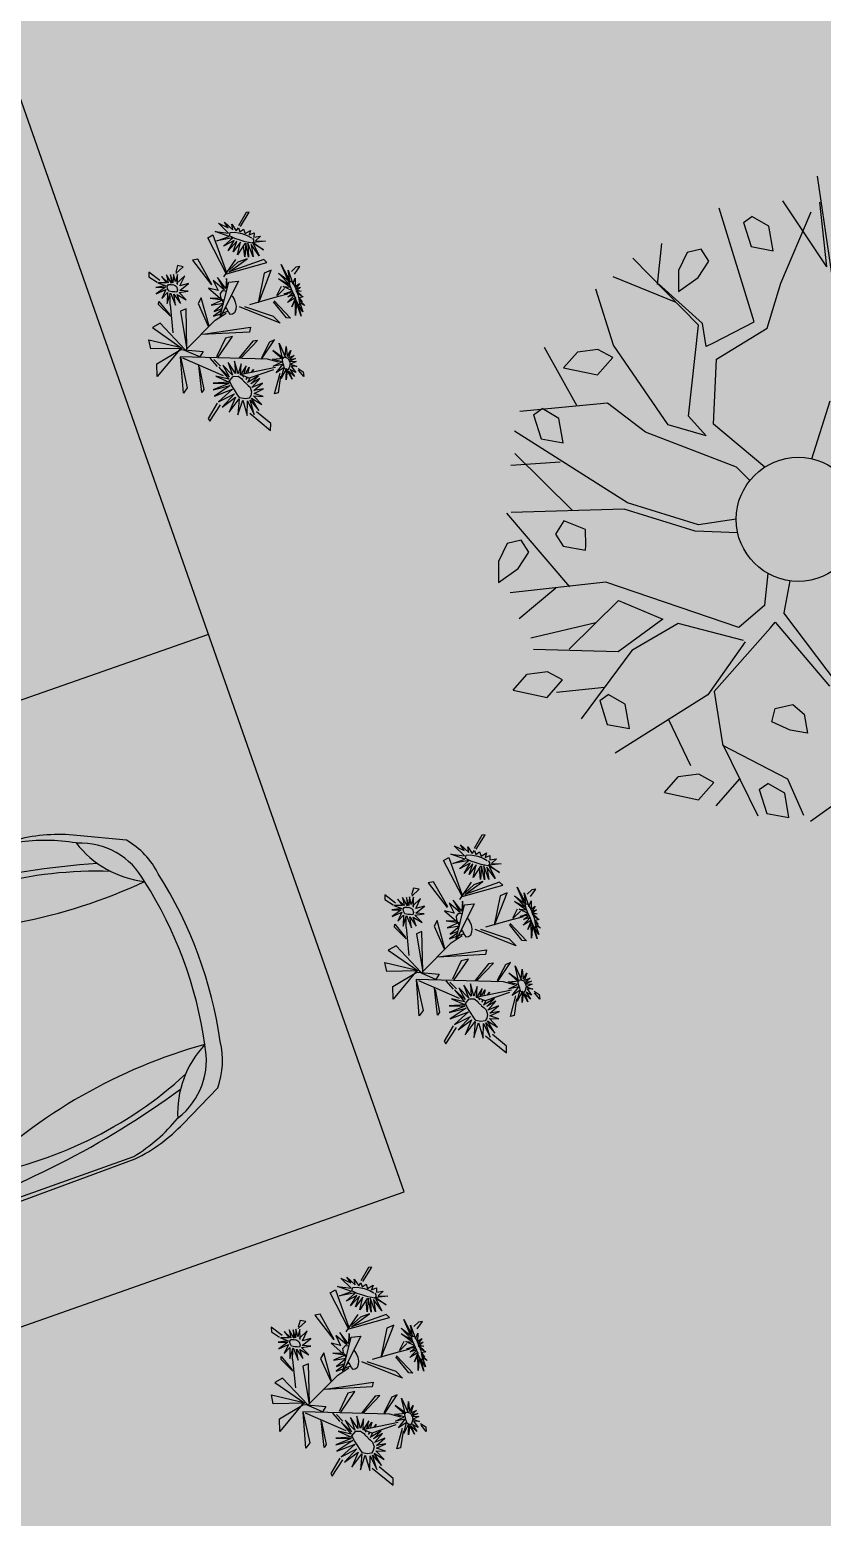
# Model space of a CAD drawing. Header units: millimetres. Extents: x 603733 to 1211550, y 1310999 to 2622648.
# Drawn here: x 605903.48 to 605907.51, y 1311122.57 to 1311130.13 of the extents above; entities that cross this region are included whole.
import ezdxf

# ---------------------------------------------------------------- set-up
doc = ezdxf.new("R2010")
doc.units = ezdxf.units.MM
for name, color, linetype in [('acera', 8, 'Continuous'), ('ARBOLES', 102, 'Continuous'), ('BOULEVARD', 3, 'Continuous'), ('FLORES', 7, 'Continuous'), ('MUEBLES', 1, 'Continuous'), ('P35', 3, 'Continuous')]:
    doc.layers.add(name, color=color, linetype=linetype)

# ---------------------------------------------------------------- blocks, each defined once
blk = doc.blocks.new('carro1')
at = {"layer": 'P35'}
for color, points in [(146, [(-0.7652, 1.6596), (-0.7854, 1.4743), (-0.7775, 1.2794), (-0.7188, 0.7854), (-0.6517, 0.4711), (-0.611, 0.3205), (-0.5494, 0.2712), (-0.6383, 0.5405), (-0.6852, 0.6282), (-0.6932, 0.8522), (-0.7012, 0.9632), (-0.6947, 1.247), (-0.6659, 1.4502), (-0.6942, 1.4876), (-0.6858, 1.5337), (-0.5607, 1.7961), (-0.4905, 1.9136), (-0.3945, 1.9241), (-0.4167, 2.2055), (-0.4221, 2.4275), (-0.413, 2.7161), (-0.3952, 2.9243), (-0.4714, 3.0285), (-0.5444, 3.124), (-0.5993, 3.2309), (-0.6736, 3.4392), (-0.7034, 3.6505), (-0.7342, 3.6588), (-0.7863, 3.412), (-0.7888, 3.0776), (-0.78, 2.9455), (-0.7359, 3.2098), (-0.683, 3.2538), (-0.6124, 3.2009), (-0.5683, 3.0688), (-0.5154, 2.875), (-0.4713, 2.6459), (-0.4713, 2.4961), (-0.489, 2.223), (-0.5154, 2.0645), (-0.5154, 2.0204), (-0.5507, 1.9587), (-0.5948, 1.9411), (-0.6477, 1.8442), (-0.7182, 1.7121), (-0.7623, 1.6504)]), (146, [(0.7713, 1.6596), (0.7914, 1.4743), (0.7835, 1.2794), (0.7248, 0.7854), (0.6577, 0.4711), (0.617, 0.3205), (0.5554, 0.2712), (0.6443, 0.5405), (0.6912, 0.6282), (0.6992, 0.8522), (0.7072, 0.9632), (0.7007, 1.247), (0.6719, 1.4502), (0.7003, 1.4876), (0.6918, 1.5337), (0.5667, 1.7961), (0.4965, 1.9136), (0.4005, 1.9241), (0.4227, 2.2055), (0.4281, 2.4275), (0.419, 2.7161), (0.4012, 2.9243), (0.4775, 3.0285), (0.5504, 3.124), (0.6053, 3.2309), (0.6796, 3.4392), (0.7094, 3.6505), (0.7402, 3.6588), (0.7923, 3.412), (0.7948, 3.0776), (0.786, 2.9455), (0.7419, 3.2098), (0.689, 3.2538), (0.6184, 3.2009), (0.5743, 3.0688), (0.5214, 2.875), (0.4773, 2.6459), (0.4773, 2.4961), (0.495, 2.223), (0.5214, 2.0645), (0.5214, 2.0204), (0.5567, 1.9587), (0.6008, 1.9411), (0.6537, 1.8442), (0.7242, 1.7121), (0.7683, 1.6504)]), (127, [(-0.6659, 1.4502), (-0.5633, 1.1837), (-0.4967, 0.9404), (-0.4478, 0.6453), (-0.432, 0.3551), (-0.4417, 0.1275), (-0.2534, 0.0955), (0, 0.08), (0.1628, 0.0864), (0.3223, 0.1052), (0.4417, 0.1275), (0.432, 0.3551), (0.4584, 0.7305), (0.5186, 1.031), (0.5993, 1.287), (0.6659, 1.4502), (0.5447, 1.3825), (0.4235, 1.3149), (0.2129, 1.2833), (0.0587, 1.2765), (-0.0587, 1.2765), (-0.3372, 1.2988), (-0.4235, 1.3149), (-0.5447, 1.3825)]), (9, [(-0.859, 1.2296), (-0.859, 0.6617), (-0.8345, 0.5456), (-0.7734, 0.3747), (-0.6848, 0.2006), (-0.6512, 0.1457), (-0.5809, 0.0968), (-0.4495, 0.0571), (-0.0767, 0.0083), (0.1311, 0.0144), (0.3328, 0.0449), (0.5223, 0.0785), (0.6292, 0.1335), (0.6995, 0.2159), (0.8279, 0.4937), (0.8523, 0.5976), (0.8554, 1.4067), (0.8462, 1.4067), (0.8554, 1.3273), (0.8584, 0.6617), (0.8248, 0.5426), (0.7087, 0.2892), (0.5987, 0.1732), (0.4214, 0.1121), (0.1525, 0.0785), (-0.0919, 0.0755), (-0.3853, 0.1121), (-0.5534, 0.1426), (-0.639, 0.2067), (-0.7062, 0.2831), (-0.7979, 0.4907), (-0.8376, 0.5792), (-0.859, 0.6861), (-0.8467, 1.2479)]), (30, [(-0.4551, 0.1304), (-0.5284, 0.2403), (-0.6201, 0.3136), (-0.6904, 0.3533), (-0.7362, 0.3808), (-0.7056, 0.3167), (-0.6659, 0.2648), (-0.614, 0.2159), (-0.5559, 0.1823), (-0.5101, 0.1518), (-0.4795, 0.1426)]), (30, [(0.4551, 0.1304), (0.5284, 0.2403), (0.6201, 0.3136), (0.6904, 0.3533), (0.7362, 0.3808), (0.7056, 0.3167), (0.6659, 0.2648), (0.614, 0.2159), (0.5559, 0.1823), (0.5101, 0.1518), (0.4795, 0.1426)])]:
    blk.add_hatch(color=color, dxfattribs=at).paths.add_polyline_path(points)
h = blk.add_hatch(color=146, dxfattribs=at)
h.paths.add_polyline_path([(-0.4528, 0.1798), (-0.5358, 0.2845), (-0.5794, 0.3761), (-0.6536, 0.6946), (-0.6886, 0.9999), (-0.6624, 1.4187), (-0.61, 1.2529), (-0.527, 0.9825), (-0.479, 0.7207), (-0.4572, 0.5724), (-0.4484, 0.4241), (-0.4397, 0.3194), (-0.4397, 0.206)])
h.paths.add_polyline_path([(-0.6536, 0.3674), (-0.7497, 0.411), (-0.8152, 0.5812), (-0.837, 0.664), (-0.8283, 1.0653), (-0.8283, 1.7196), (-0.8064, 1.7502), (-0.7933, 1.6368), (-0.7933, 1.2006), (-0.754, 0.9563), (-0.7148, 0.7295), (-0.6973, 0.5899), (-0.6624, 0.4372), (-0.6274, 0.3587)])
h = blk.add_hatch(color=146, dxfattribs=at)
h.paths.add_polyline_path([(0.4528, 0.1798), (0.5358, 0.2845), (0.5794, 0.3761), (0.6536, 0.6946), (0.6886, 0.9999), (0.6624, 1.4187), (0.61, 1.2529), (0.527, 0.9825), (0.479, 0.7207), (0.4572, 0.5724), (0.4484, 0.4241), (0.4397, 0.3194), (0.4397, 0.206)])
h.paths.add_polyline_path([(0.6536, 0.3674), (0.7497, 0.411), (0.8152, 0.5812), (0.837, 0.664), (0.8283, 1.0653), (0.8283, 1.7196), (0.8064, 1.7502), (0.7933, 1.6368), (0.7933, 1.2006), (0.754, 0.9563), (0.7148, 0.7295), (0.6973, 0.5899), (0.6624, 0.4372), (0.6274, 0.3587)])
at = {"layer": 'P35', "color": 7}
blk.add_line((-0.6065, 0.1934), (-0.6058, 0.1919), dxfattribs=at)
for points in [[(-0.865, 1.75), (-0.865, 0.6593, 0.085317), (-0.7809, 0.3693), (-0.67, 0.141, 0.150666), (-0.4542, 0.0484, 0.106558), (0.4542, 0.0484, 0.150666), (0.67, 0.141), (0.7809, 0.3693, 0.085317), (0.865, 0.6593), (0.865, 1.75, 0.076542)], [(-0.8383, 1.747), (-0.85, 0.6615, 0.082522), (-0.7461, 0.3862), (-0.744, 0.3819, 0.28772), (-0.4417, 0.1275, 0.107642), (0.4417, 0.1275, 0.28772), (0.744, 0.3819), (0.7461, 0.3862, 0.082522), (0.85, 0.6615), (0.8383, 1.747, 0.005985)]]:
    blk.add_lwpolyline(points, format="xyb", dxfattribs=at)
for centre, radius, start, end in [((3.6701, 1.5576), 4.4563, 177.4786, 196.11758), ((-3.6701, 1.5576), 4.4563, 343.88242, 2.5214), ((1.3808, 1.0572), 2.0842, 169.13167, 202.15686), ((-3.1122, 0.3551), 2.6802, 355.12977, 24.11589), ((3.1122, 0.3551), 2.6802, 155.88411, 184.87023), ((-1.3808, 1.0572), 2.0842, 337.84314, 10.86833), ((-0.9014, -0.1051), 0.5152, 26.83988, 72.45837), ((0.9014, -0.1051), 0.5152, 107.54163, 153.16012)]:
    blk.add_arc(centre, radius, start, end, dxfattribs=at)
blk = doc.blocks.new('p_arbol04')
at = {"layer": 'ARBOLES'}
for p, q in [((-0.623, 1.751), (-0.408, 2.362)), ((0.051, 1.875), (0.346, 2.362)), ((0.761, 1.696), (0.543, 2.316)), ((0.739, 1.388), (0.805, 2.293)), ((0.772, 1.945), (1.1, 2.177)), ((-1.003, 0.765), (-1.206, 2.042)), ((-0.408, 1.55), (-1.03, 2.13)), ((-1.41, 1.113), (-1.364, 1.898)), ((-0.178, 0.97), (0.051, 1.875)), ((0.778, 1.371), (0.783, 1.942)), ((1.121, 1.006), (1.721, 1.988)), ((-1.138, 1.515), (-1.476, 1.85)), ((-1.98, 0.646), (-1.849, 1.574)), ((-1.07, 0.749), (-1.815, 1.547)), ((-0.375, 1.086), (-0.408, 1.55)), ((2.581, 1.481), (1.362, 0.043)), ((1.984, 0.831), (2.181, 1.574)), ((0.018, 0.878), (0.739, 1.388)), ((0.636, 1.196), (0.778, 1.371)), ((1.571, 1.059), (2.283, 1.298)), ((1.984, 0.831), (2.41, 1.295)), ((0.704, 1.166), (0.636, 1.196)), ((0.708, 1.165), (1.121, 1.006)), ((-1.718, 0.414), (-2.406, 1.04)), ((-0.047, 0.205), (-0.375, 1.086)), ((0.117, 0.646), (0.608, 1.04)), ((0.608, 1.04), (1.158, 0.873)), ((1.158, 0.873), (1.571, 1.059)), ((-0.014, 0.623), (-0.178, 0.97)), ((-0.014, 0.623), (0.018, 0.878)), ((-2.079, 0.738), (-2.537, 0.808)), ((-0.777, 0.094), (-1.07, 0.749)), ((-0.71, 0.11), (-1.003, 0.765)), ((-2.077, 0.227), (-2.603, 0.599)), ((0.136, -0.002), (0.117, 0.646)), ((-2.144, -0.12), (-2.668, 0.507)), ((-1.194, -0.839), (-1.718, 0.414)), ((-1.768, 0.206), (-2.439, 0.251)), ((-1.768, 0.206), (-1.62, -0.236)), ((-0.057, 0.021), (-0.047, 0.205)), ((-2.489, -0.25), (-2.832, 0.066)), ((-0.515, -0.225), (-0.777, 0.094)), ((-0.425, -0.127), (-0.71, 0.11)), ((-1.62, -0.236), (-2.144, -0.12)), ((0.496, -0.29), (1.034, -0.05)), ((-2.046, -0.213), (-2.865, -0.282)), ((-1.554, -0.375), (-2.046, -0.213)), ((-1.259, -0.955), (-1.554, -0.375)), ((-0.866, -0.885), (-0.616, -0.706)), ((-1.882, -1.048), (-2.898, -0.746)), ((-0.866, -0.885), (-1.194, -0.839)), ((-2.313, -0.92), (-2.505, -1.372)), ((-1.259, -0.978), (-1.882, -1.048)), ((-0.53, -0.911), (-0.801, -1.071)), ((-1.816, -1.071), (-2.144, -1.465)), ((-0.995, -1.071), (-1.816, -1.071)), ((-0.925, -1.07), (-1.039, -1.872)), ((-0.995, -1.07), (-0.925, -1.07)), ((-0.803, -1.07), (-0.978, -1.928)), ((-0.803, -1.071), (-0.801, -1.071)), ((-2.144, -1.465), (-2.439, -2.184)), ((-2.153, -1.476), (-1.98, -2.161)), ((-2.287, -1.813), (-2.636, -1.813)), ((-1.98, -2.161), (-2.144, -2.509)), ((-1.03, -2.857), (-2.144, -2.602))]:
    blk.add_line(p, q, dxfattribs=at)
at = {"layer": 'ARBOLES', "color": 1}
for p, q in [((-0.431, 2.094), (-0.267, 1.802)), ((-0.431, 2.094), (-0.229, 2.094)), ((-0.079, 1.961), (-0.229, 2.094)), ((-0.965, 2.011), (-1.091, 1.802)), ((-0.965, 2.011), (-0.866, 1.988)), ((-0.829, 1.802), (-0.866, 1.988)), ((-0.042, 1.802), (-0.079, 1.961)), ((1.008, 1.882), (0.858, 1.749)), ((1.196, 1.935), (1.008, 1.882)), ((1.308, 1.855), (1.196, 1.935)), ((-1.091, 1.802), (-0.979, 1.616)), ((-0.979, 1.616), (-0.829, 1.802)), ((-0.267, 1.802), (-0.042, 1.802)), ((0.858, 1.749), (1.083, 1.696)), ((1.271, 1.722), (1.308, 1.855)), ((1.083, 1.696), (1.271, 1.722)), ((1.772, 1.719), (1.646, 1.51)), ((1.772, 1.719), (1.87, 1.696)), ((1.908, 1.51), (1.87, 1.696)), ((1.646, 1.51), (1.758, 1.324)), ((1.758, 1.324), (1.908, 1.51)), ((-2.254, 1.324), (-2.404, 1.191)), ((-2.066, 1.377), (-2.254, 1.324)), ((-1.954, 1.298), (-2.066, 1.377)), ((-1.991, 1.165), (-1.954, 1.298)), ((-2.404, 1.191), (-2.179, 1.138)), ((-2.179, 1.138), (-1.991, 1.165)), ((-1.691, 1.085), (-1.729, 0.953)), ((-1.541, 1.112), (-1.691, 1.085)), ((-1.466, 0.899), (-1.541, 1.112)), ((-1.729, 0.953), (-1.616, 0.767)), ((-1.579, 0.793), (-1.466, 0.899)), ((-1.616, 0.767), (-1.579, 0.793)), ((-3.093, 0.395), (-2.928, 0.103)), ((-3.093, 0.395), (-2.891, 0.395)), ((-2.741, 0.262), (-2.891, 0.395)), ((-2.703, 0.103), (-2.741, 0.262)), ((-2.928, 0.103), (-2.703, 0.103)), ((-2.614, -0.298), (-2.741, -0.507)), ((-2.614, -0.298), (-2.516, -0.322)), ((-2.479, -0.507), (-2.516, -0.322)), ((-2.741, -0.507), (-2.628, -0.693)), ((-2.628, -0.693), (-2.479, -0.507)), ((-2.868, -1.357), (-2.703, -1.649)), ((-2.868, -1.357), (-2.666, -1.357)), ((-2.516, -1.489), (-2.666, -1.357)), ((-2.479, -1.649), (-2.516, -1.489)), ((-2.703, -1.649), (-2.479, -1.649)), ((-1.669, -1.683), (-1.552, -1.621)), ((-1.61, -1.869), (-1.669, -1.683)), ((-1.552, -1.621), (-1.406, -1.724)), ((-1.406, -1.724), (-1.406, -1.869)), ((-1.523, -2.014), (-1.61, -1.869)), ((-1.406, -1.869), (-1.523, -2.014)), ((-2.239, -2.024), (-2.366, -2.233)), ((-2.239, -2.024), (-2.141, -2.047)), ((-2.104, -2.233), (-2.141, -2.047)), ((-2.366, -2.233), (-2.254, -2.418)), ((-2.254, -2.418), (-2.104, -2.233))]:
    blk.add_line(p, q, dxfattribs=at)
at = {"layer": 'ARBOLES'}
blk.add_circle((-0.03, -0.578), 0.6, dxfattribs=at)
blk = doc.blocks.new('FLORES-1')
at = {"color": 86, "linetype": 'Continuous'}
for p, q in [((0.0502, 0.3848), (0.0451, 0.4218)), ((0.05, 0.3824), (0.0606, 0.2806)), ((0.0541, 0.3853), (0.0678, 0.4185)), ((-0.188, 0.2719), (-0.1829, 0.1807)), ((-0.1586, 0.1554), (-0.182, 0.2829)), ((0.2296, 0.2941), (0.188, 0.2313)), ((-0.1829, 0.1807), (-0.1586, 0.1554)), ((0.0557, 0.1455), (-0.0023, 0.0095)), ((-0.1406, 0.0986), (-0.0275, -0.0132)), ((-0.0736, 0.0879), (-0.1048, 0.1009)), ((-0.0638, 0.0765), (-0.1013, 0.0899)), ((0.1682, 0.0169), (0.0701, -0.0123)), ((0.1682, 0.0169), (0.1963, 0.029))]:
    blk.add_line(p, q, dxfattribs=at)
at = {"color": 1, "linetype": 'Continuous'}
for p, q in [((-0.1826, 0.183), (-0.1963, 0.1686)), ((0.0557, 0.1455), (0.0644, 0.1919)), ((0.0694, 0.1775), (0.0686, 0.1992))]:
    blk.add_line(p, q, dxfattribs=at)
at = {"color": 86, "linetype": 'Continuous'}
for points in [[(0.1019, 0.4713), (0.1197, 0.4991), (0.1224, 0.4846), (0.1144, 0.4639)], [(0.0406, 0.3673), (-0.0394, 0.3981), (-0.0323, 0.385), (0.0375, 0.3635)], [(0.0784, 0.4101), (0.0532, 0.3819)], [(0.0598, 0.3181), (0.146, 0.3992), (0.1457, 0.372), (0.0557, 0.3118)], [(0.1944, 0.245), (0.1778, 0.3949), (0.1918, 0.3884), (0.1979, 0.2569), (0.2165, 0.334), (0.2175, 0.2994), (0.2033, 0.2593)], [(0.333, 0.3555), (0.3684, 0.4043), (0.3714, 0.3931), (0.3378, 0.3497)], [(-0.2168, 0.3557), (-0.2345, 0.3682), (-0.251, 0.3638), (-0.2232, 0.3548)], [(0.0616, 0.261), (-0.0092, 0.3439), (-0.0421, 0.3569), (0.0672, 0.2438)], [(-0.2187, 0.2869), (-0.2704, 0.2564), (-0.2691, 0.243), (-0.2082, 0.2891)], [(-0.1698, 0.2986), (-0.1444, 0.2663), (-0.019, -0.0199)], [(-0.1364, 0.2468), (-0.0897, 0.3165), (-0.0903, 0.2963), (-0.1319, 0.2481)], [(0.0616, 0.1678), (0.1631, 0.2415), (0.1543, 0.2751), (0.0599, 0.1675)], [(-0.1044, 0.1805), (-0.0691, 0.2582), (-0.0648, 0.2416), (-0.1022, 0.1746)], [(0.0239, 0.0935), (-0.0156, 0.2537), (-0.0302, 0.2437), (0.0257, 0.0818)], [(0.1959, 0.2446), (0.3391, 0.2315), (0.3421, 0.253), (0.1985, 0.2468)], [(-0.2997, 0.1349), (-0.3853, 0.1809), (-0.3629, 0.1903), (-0.3052, 0.1589)], [(-0.0712, 0.1061), (-0.0219, 0.1809), (-0.0186, 0.1549), (-0.0676, 0.1007)], [(0.1791, 0.1825), (0.2816, 0.1697), (0.286, 0.1507), (0.1778, 0.1804)], [(0.0438, 0.1168), (0.1488, 0.1294), (0.1344, 0.1114), (0.0451, 0.1143)], [(0.2636, 0.0776), (0.2764, 0.1114), (0.2875, 0.094), (0.2677, 0.0789)], [(0.0041, -0.008), (-0.0324, 0.0635), (-0.0456, 0.0455), (0.0006, -0.0006)], [(-0.0004, 0.0135), (0.1328, 0.0641), (0.1322, 0.0424), (0.0039, 0.0133)], [(-0.2232, 0.0404), (-0.2617, -0.0103), (-0.2726, -0.0087), (-0.2328, 0.0487)], [(-0.0776, 0.0292), (-0.1594, 0.0137), (-0.1672, 0.003), (-0.0734, 0.0294)], [(-0.0029, 0.0057), (0.1197, -0.0414), (0.116, -0.0728), (0.0063, -0.0019)], [(0.1291, 0.0019), (0.1836, -0.0217), (0.1931, -0.0168), (0.1344, 0.0016)], [(0.2619, 0.0148), (0.3042, -0.0102), (0.2885, -0.0161), (0.2604, 0.0041)], [(-0.0195, -0.0195), (-0.1316, -0.0383), (-0.1444, -0.0589), (-0.0209, -0.0195)], [(0.0103, -0.0037), (-0.0538, -0.1228), (-0.0113, -0.1071), (0.0041, -0.008)], [(0.0063, -0.0019), (0.0474, -0.1069), (0.0795, -0.1008), (0.0103, -0.0037)]]:
    blk.add_lwpolyline(points, dxfattribs=at)
at = {"color": 1, "linetype": 'Continuous'}
for points in [[(0.0843, 0.4415), (0.1519, 0.4398), (0.0851, 0.4466), (0.1237, 0.4554), (0.0719, 0.4528), (0.087, 0.4679), (0.0598, 0.4564), (0.0644, 0.4745), (0.0512, 0.4555), (0.05, 0.4737), (0.0445, 0.4574), (0.0356, 0.4701), (0.04, 0.4568), (0.023, 0.465), (0.0327, 0.4567), (0.0146, 0.4695), (0.017, 0.4544), (-0.0006, 0.459), (0.0112, 0.4507), (-0.0168, 0.4622), (-0.0012, 0.4499), (-0.0353, 0.4479), (-0.0044, 0.4423), (-0.0473, 0.4368), (0.006, 0.4404), (-0.0372, 0.4185), (0.0161, 0.4395), (-0.0041, 0.418), (0.022, 0.4431), (0.0165, 0.4087), (0.0327, 0.4423), (0.0357, 0.4179), (0.0416, 0.4419), (0.0499, 0.4103), (0.0484, 0.4411), (0.0759, 0.4171), (0.0647, 0.4387), (0.107, 0.4117), (0.074, 0.4402), (0.1266, 0.4197), (0.0889, 0.442)], [(0.2705, 0.347), (0.2429, 0.3072), (0.2804, 0.3342), (0.258, 0.2969), (0.2888, 0.3243), (0.2683, 0.2818), (0.2943, 0.3159), (0.2899, 0.2732), (0.3048, 0.3151), (0.317, 0.2581), (0.3149, 0.3043), (0.3503, 0.2646), (0.3266, 0.3073), (0.374, 0.2869), (0.3444, 0.3131), (0.3691, 0.3087), (0.3321, 0.326), (0.3524, 0.3303), (0.3238, 0.3359), (0.3306, 0.3472), (0.3157, 0.3464), (0.3194, 0.3623), (0.3036, 0.3618), (0.3063, 0.3841), (0.2932, 0.3733), (0.2935, 0.3922), (0.2785, 0.386), (0.2734, 0.4095), (0.2648, 0.3865), (0.2506, 0.4189), (0.2619, 0.3767), (0.2239, 0.4012), (0.2586, 0.3747), (0.2101, 0.3785), (0.2587, 0.3667), (0.2151, 0.3566), (0.2677, 0.3578), (0.2203, 0.3415), (0.2706, 0.3509), (0.2261, 0.3288), (0.2657, 0.3408)], [(-0.1567, 0.3184), (-0.1074, 0.3267), (-0.1607, 0.3288), (-0.1278, 0.3455), (-0.1627, 0.3351), (-0.1477, 0.3554), (-0.1674, 0.3382), (-0.1687, 0.3597), (-0.1757, 0.3388), (-0.1799, 0.3602), (-0.1812, 0.3378), (-0.1913, 0.3587), (-0.1918, 0.3359), (-0.209, 0.3539), (-0.1996, 0.3356), (-0.227, 0.3423), (-0.2093, 0.3278), (-0.2388, 0.3327), (-0.212, 0.3203), (-0.2443, 0.321), (-0.2086, 0.3167), (-0.2379, 0.3007), (-0.2016, 0.3168), (-0.2278, 0.2858), (-0.1944, 0.3107), (-0.202, 0.2765), (-0.1824, 0.3103), (-0.1757, 0.2753), (-0.1731, 0.3099), (-0.1516, 0.2824), (-0.1631, 0.3203), (-0.1228, 0.2957), (-0.1609, 0.3149)], [(-0.1607, 0.1698), (-0.138, 0.1872), (-0.1604, 0.1558), (-0.1247, 0.1726), (-0.1531, 0.1491), (-0.1072, 0.154), (-0.1492, 0.1403), (-0.1024, 0.1312), (-0.1509, 0.1284), (-0.1042, 0.1101), (-0.1514, 0.1155), (-0.105, 0.094), (-0.1592, 0.1105), (-0.1311, 0.0716), (-0.1697, 0.1079), (-0.1511, 0.054), (-0.1729, 0.1052), (-0.1736, 0.0451), (-0.1819, 0.1072), (-0.1961, 0.0402), (-0.1976, 0.1101), (-0.2207, 0.0464), (-0.2153, 0.1099), (-0.2431, 0.0509), (-0.2278, 0.1094), (-0.2696, 0.068), (-0.2383, 0.119), (-0.2896, 0.093), (-0.2478, 0.1287), (-0.3048, 0.1231), (-0.2566, 0.1442), (-0.3106, 0.1479), (-0.2569, 0.1533), (-0.3042, 0.1688), (-0.2526, 0.161), (-0.2874, 0.186), (-0.2476, 0.1704), (-0.2621, 0.2015), (-0.24, 0.1757), (-0.2373, 0.2132), (-0.23, 0.1793), (-0.2172, 0.2174), (-0.2181, 0.1762), (-0.1992, 0.2152), (-0.2046, 0.1778), (-0.1877, 0.2147), (-0.195, 0.1735)], [(0.1492, 0.2314), (0.1787, 0.2393), (0.1468, 0.2235), (0.194, 0.2102), (0.1441, 0.2166), (0.1902, 0.1927), (0.1504, 0.1953), (0.1705, 0.1668), (0.1205, 0.1923), (0.135, 0.1586), (0.1116, 0.1996), (0.1105, 0.1521), (0.1011, 0.1965)], [(-0.1774, 0.1722), (-0.1831, 0.1679), (-0.1789, 0.175)], [(-0.1686, 0.1637), (-0.1716, 0.1614), (-0.1688, 0.1652)], [(-0.1663, 0.1964), (-0.1605, 0.2062), (-0.1667, 0.1997)], [(-0.1612, 0.1755), (-0.1468, 0.1952), (-0.1625, 0.1833)], [(0.0795, 0.1808), (0.0705, 0.1454), (0.0695, 0.1728)], [(0.0808, 0.1925), (0.0819, 0.1987), (0.0829, 0.1953)], [(0.0989, 0.1949), (0.0859, 0.1538), (0.0846, 0.1845)], [(0.2251, 0.0688), (0.2578, 0.0818), (0.2366, 0.0651), (0.2641, 0.0686), (0.2369, 0.0559), (0.2658, 0.0585), (0.2374, 0.0503), (0.2722, 0.0453), (0.2428, 0.0399), (0.2731, 0.0265), (0.2453, 0.0346), (0.2572, 0.0057), (0.2363, 0.0279), (0.2446, -0.0073), (0.2325, 0.0247), (0.2219, -0.0147), (0.2242, 0.0234), (0.1999, -0.0024), (0.2114, 0.0242), (0.1755, 0.0088), (0.2059, 0.0343), (0.1592, 0.0344), (0.1972, 0.0431), (0.1573, 0.0521), (0.1918, 0.054), (0.1626, 0.0769), (0.1957, 0.0626), (0.188, 0.0948), (0.2015, 0.068), (0.2133, 0.1063), (0.2175, 0.0747), (0.2437, 0.1038), (0.2292, 0.0666)]]:
    blk.add_lwpolyline(points, dxfattribs=at)
at = {"color": 50, "linetype": 'Continuous'}
for points in [[(0.0429, 0.4538), (0.0396, 0.455), (0.0295, 0.4548), (0.0196, 0.4532), (0.0069, 0.4511), (-0.0035, 0.448), (-0.0085, 0.4452), (-0.0035, 0.4418), (0.0154, 0.4411), (0.0333, 0.4416), (0.0548, 0.4408), (0.0689, 0.4408), (0.0845, 0.4432), (0.0814, 0.4518), (0.0672, 0.4548), (0.0531, 0.4551), (0.0395, 0.4534)], [(0.2779, 0.3797), (0.2711, 0.3809), (0.2628, 0.3777), (0.262, 0.3719), (0.2678, 0.3623), (0.2755, 0.3513), (0.2877, 0.3366), (0.3008, 0.3207), (0.3165, 0.3067), (0.3261, 0.3135), (0.322, 0.3291), (0.3148, 0.3404), (0.3073, 0.3505), (0.2937, 0.3662), (0.2803, 0.3767)], [(-0.1609, 0.3167), (-0.1598, 0.3191), (-0.1604, 0.3238), (-0.1625, 0.3283), (-0.1685, 0.3346), (-0.1714, 0.3359), (-0.182, 0.3366), (-0.192, 0.3351), (-0.2029, 0.3271), (-0.2072, 0.32), (-0.2037, 0.314), (-0.1977, 0.3111), (-0.1877, 0.3121), (-0.1782, 0.3128), (-0.1672, 0.3149), (-0.1586, 0.3175)], [(0.1166, 0.2321), (0.1105, 0.2343), (0.0996, 0.2362), (0.0882, 0.2361), (0.0742, 0.2337), (0.0628, 0.2278), (0.0535, 0.2194), (0.0515, 0.211), (0.0539, 0.2044), (0.0626, 0.2015), (0.0798, 0.1996), (0.086, 0.1986)], [(0.1037, 0.1965), (0.1076, 0.1963), (0.1236, 0.1952), (0.1373, 0.1991), (0.144, 0.2115), (0.1389, 0.2195), (0.1359, 0.2218)], [(0.2312, 0.0493), (0.2305, 0.0529), (0.2267, 0.0572), (0.2191, 0.0621), (0.2069, 0.0615), (0.2004, 0.0563), (0.204, 0.0491), (0.2072, 0.0408), (0.2139, 0.0314), (0.2242, 0.0301), (0.2321, 0.0312), (0.2373, 0.0391), (0.2335, 0.0476), (0.2297, 0.0523)]]:
    blk.add_lwpolyline(points, dxfattribs=at)
blk.add_lwpolyline([(-0.1752, 0.1549), (-0.1752, 0.1547), (-0.1791, 0.1554), (-0.1828, 0.1563), (-0.1856, 0.1574), (-0.1876, 0.1589), (-0.1897, 0.1598), (-0.1918, 0.1613), (-0.1947, 0.1619), (-0.2055, 0.167), (-0.2145, 0.171), (-0.2317, 0.1699), (-0.2429, 0.1622), (-0.2491, 0.1531), (-0.2457, 0.1387), (-0.2358, 0.1226), (-0.2222, 0.1192), (-0.2018, 0.1162), (-0.1857, 0.1125), (-0.1655, 0.1109), (-0.1556, 0.1299), (-0.1612, 0.1461)], close=True, dxfattribs=at)
blk = doc.blocks.new('arbusto5')
at = {"layer": 'FLORES'}
blk.add_blockref('FLORES-1', (0.1444, 0.0589), dxfattribs=at)

msp = doc.modelspace()

# ---------------------------------------------------------------- hatches: boundary and pattern name
at = {"true_color": 0xebebeb}
h = msp.add_hatch(color=7, dxfattribs=at)
h.dxf.hatch_style = 1
h.paths.add_polyline_path([(605881.4638, 1311156.15), (605894.0484, 1311120.2851), (605899.9931, 1311121.6212, -0.350964), (605900.4454, 1311122.4855), (605905.3829, 1311124.229), (605901.4049, 1311135.5675), (605896.4452, 1311133.815, -0.41593), (605895.5746, 1311134.2136), (605892.2771, 1311143.6114), (605887.1804, 1311158.1535)])
h.paths.add_polyline_path([(605889.7078, 1311145.0264), (605892.6728, 1311136.6506), (605893.5693, 1311136.968), (605890.6043, 1311145.3437)], flags=24)
h.paths.add_polyline_path([(605899.1533, 1311126.8331), (605902.6306, 1311128.059), (605902.2931, 1311129.0162), (605898.8158, 1311127.7902)], flags=24)
h.paths.add_polyline_path([(605899.4778, 1311126.2602), (605902.8782, 1311127.4754), (605902.5508, 1311128.3918), (605899.1503, 1311127.1766)], flags=24)
at = {"true_color": 0xf8f6af}
h = msp.add_hatch(color=51, dxfattribs=at)
h.dxf.hatch_style = 1
h.paths.add_polyline_path([(605911.5432, 1311150.3614), (605893.0335, 1311143.8764), (605892.2771, 1311143.6114), (605895.5746, 1311134.2136, 0.41593), (605896.4452, 1311133.815), (605901.4049, 1311135.5675), (605905.3829, 1311124.229), (605900.4454, 1311122.4855, 0.350964), (605899.9931, 1311121.6212), (605901.7236, 1311116.6895, 0.362883), (605902.6079, 1311116.2956), (605910.6372, 1311119.0779, -0.318731), (605911.0417, 1311118.8737), (605914.9667, 1311107.6877), (605923.5446, 1311110.6907), (605922.8469, 1311112.9406)])
h.paths.add_polyline_path([(605908.5733, 1311131.1378), (605911.9634, 1311132.333), (605911.5922, 1311133.3859), (605908.2021, 1311132.1907)], flags=24)
h.paths.add_polyline_path([(605908.5572, 1311130.3678), (605912.6778, 1311131.8403), (605912.3176, 1311132.8484), (605908.197, 1311131.3758)], flags=24)

# ---------------------------------------------------------------- linework, layer by layer
for p, q in [((605905.3829, 1311124.229), (605901.4049, 1311135.5675)), ((605900.4454, 1311122.4855), (605905.3829, 1311124.229))]:
    msp.add_line(p, q)
at = {"layer": 'acera', "color": 18, "true_color": 0x000000}
msp.add_line((605898.7728, 1311125.0922), (605904.3858, 1311127.0603), dxfattribs=at)

# ---------------------------------------------------------------- block references
at = {"layer": 'ARBOLES', "xscale": 0.5252973874192619, "yscale": 0.5252973874192619, "zscale": 0.5252973874192619, "rotation": 48.57546149059794}
msp.add_blockref('p_arbol04', (605907.1673, 1311127.8588), dxfattribs=at)
at = {"layer": 'BOULEVARD', "rotation": 110.2353782200632}
msp.add_blockref('carro1', (605904.3373, 1311125.4349), dxfattribs=at)
at = {"layer": 'MUEBLES', "linetype": 'Continuous', "xscale": -1.417112015813753, "yscale": 1.417112015653547, "zscale": 1.417112015818895, "rotation": 292.0945269993258}
for p in [(605904.2618, 1311128.2868), (605905.4598, 1311125.1224), (605904.8838, 1311122.9252)]:
    msp.add_blockref('arbusto5', p, dxfattribs=at)

doc.saveas('drawing.dxf')
